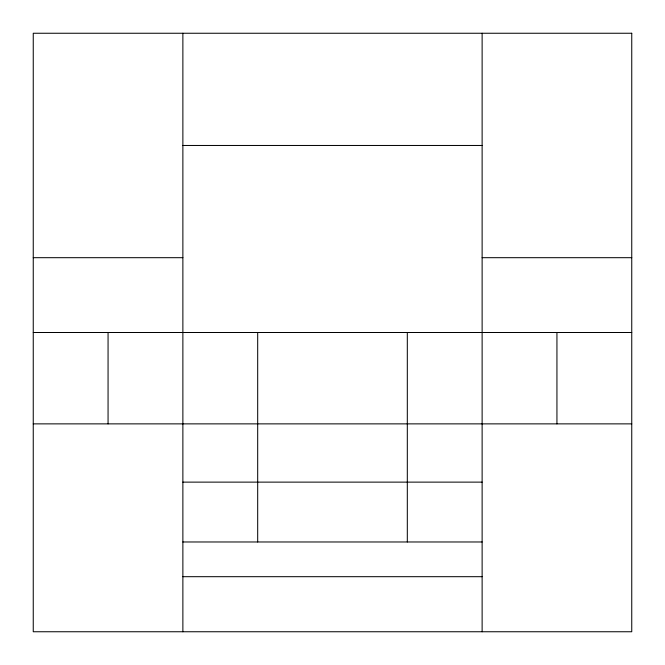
<?xml version="1.0" encoding="UTF-8"?>
<svg xmlns="http://www.w3.org/2000/svg" width="665" height="665" viewBox="0 0 665 665"><rect width="100%" height="100%" fill="white"/><g stroke="black" fill="none" stroke-linecap="round" stroke-linejoin="round"><path stroke-width="1" d="M182.875 145.469L482.125 145.469M33.25 257.688L182.875 257.688M482.125 257.688L631.75 257.688M33.25 332.5L631.75 332.5M33.25 423.871L631.75 423.871M182.875 482.125L482.125 482.125M182.875 541.975L482.125 541.975M182.875 576.688L482.125 576.688M556.938 332.5L556.938 423.871M482.125 33.25L482.125 631.75M407.312 332.5L407.312 541.975M257.688 332.5L257.688 541.975M182.875 33.25L182.875 631.75M108.062 332.5L108.062 423.871M631.75 33.25L33.25 33.25L33.25 631.75L631.75 631.75L631.75 33.25"/></g></svg>
